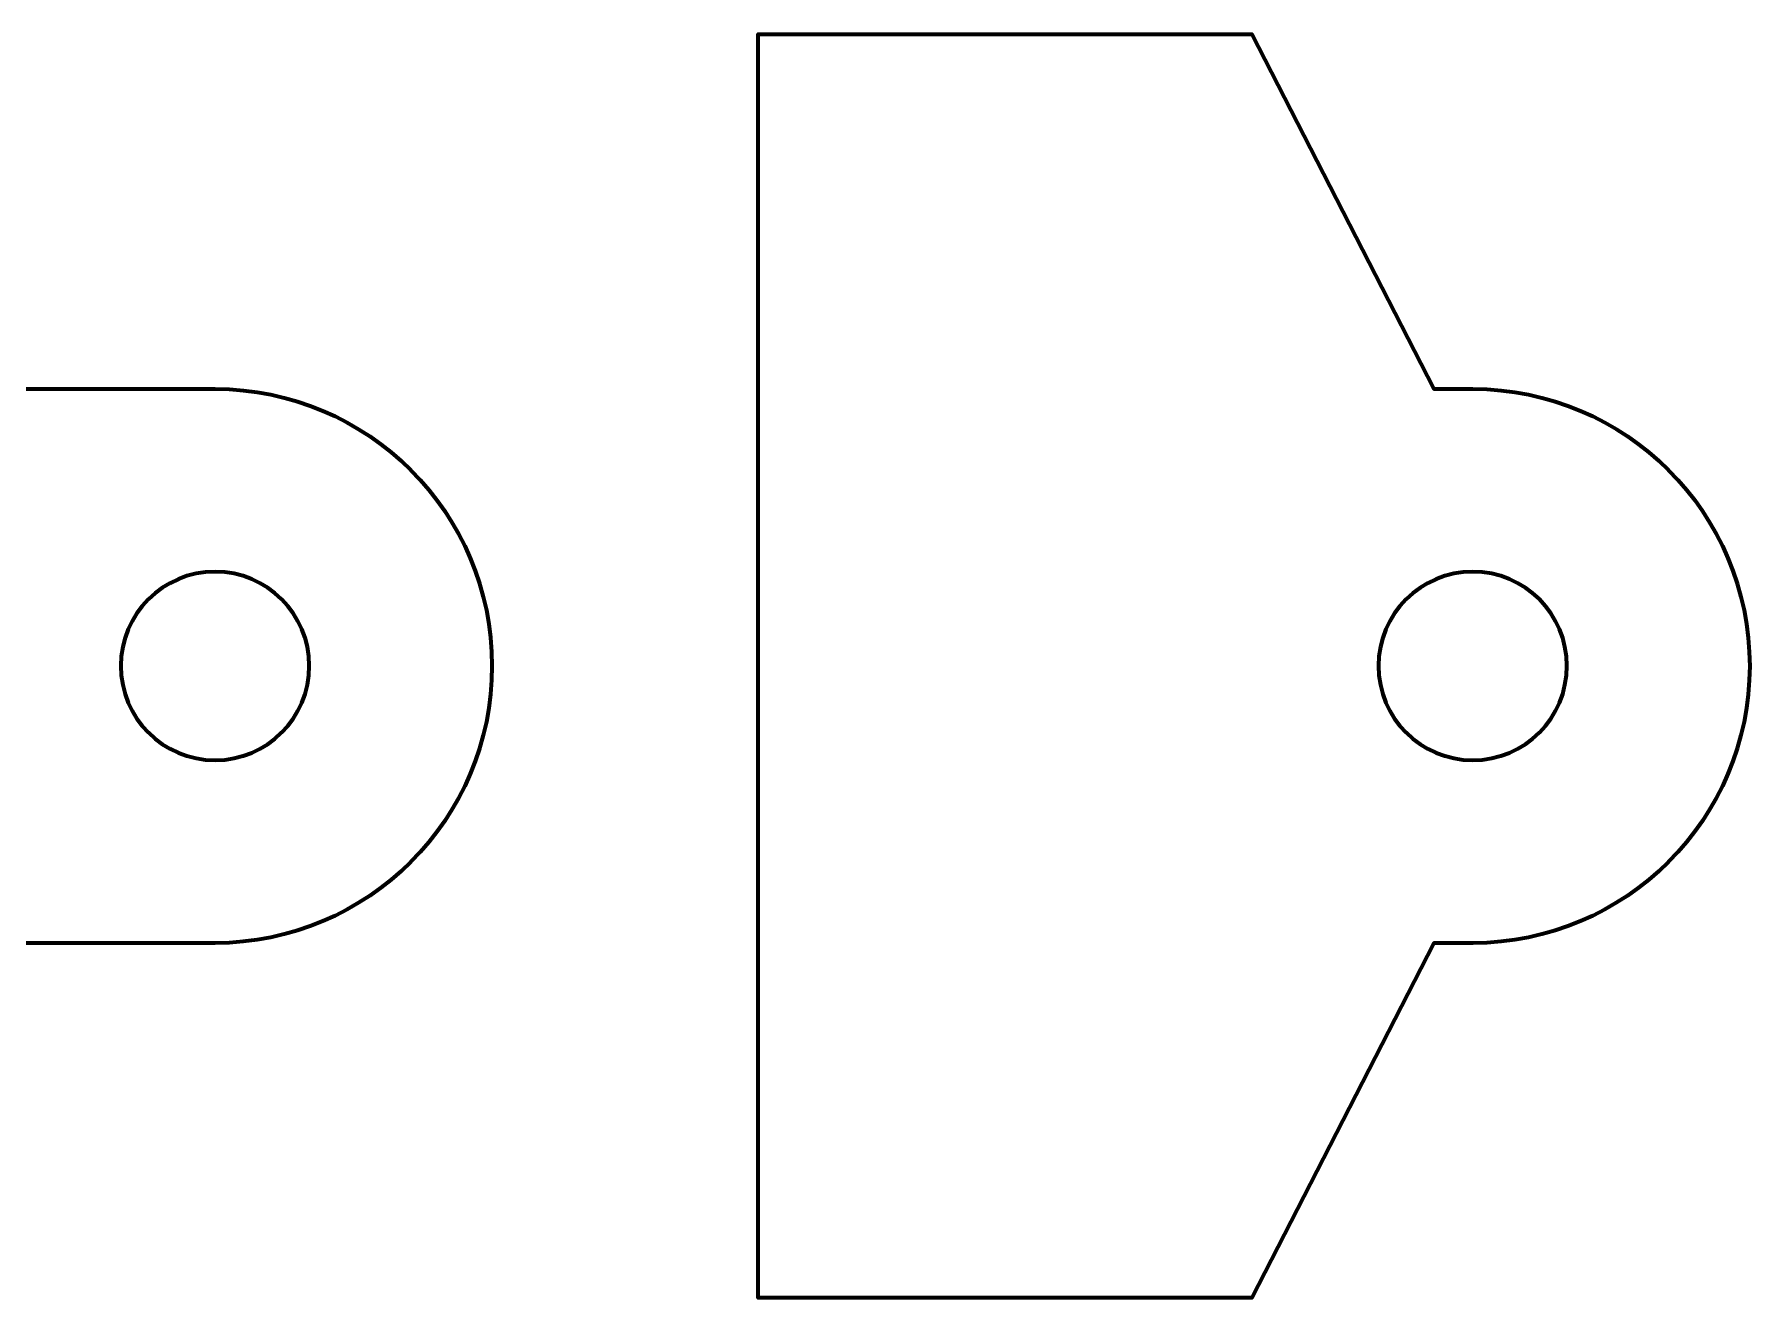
# Model space of a CAD drawing. Header units: inches. Extents: x 247 to 2765, y -1897 to -1110.
# Drawn here: x 1843.95 to 1871.26, y -1656.24 to -1636.13 of the extents above; entities that cross this region are included whole.
import ezdxf

# ---------------------------------------------------------------- set-up
doc = ezdxf.new("R2010")
doc.units = ezdxf.units.IN
doc.header["$MEASUREMENT"] = 0
doc.layers.add('Layer 1', color=7, linetype='Continuous')

msp = doc.modelspace()

# ---------------------------------------------------------------- linework, layer by layer
at = {"layer": 'Layer 1', "color": 18, "lineweight": 70, "true_color": 0x010101}
for points, knots in [([(1846.831, -1641.778), (1846.831, -1641.778), (1843.294, -1641.778), (1843.294, -1641.778), (1843.294, -1641.778), (1843.317, -1636.133), (1843.317, -1636.133), (1843.317, -1636.133), (1835.454, -1636.133), (1835.454, -1636.133), (1835.454, -1636.133), (1835.454, -1638.044), (1835.454, -1638.044), (1835.454, -1638.044), (1835.454, -1641.777), (1835.454, -1641.777), (1835.454, -1641.777), (1770.145, -1641.777), (1770.145, -1641.777), (1770.145, -1641.777), (1770.145, -1650.597), (1770.145, -1650.597), (1770.145, -1650.597), (1835.454, -1650.597), (1835.454, -1650.597), (1835.454, -1650.597), (1835.454, -1656.242), (1835.454, -1656.242), (1835.454, -1656.242), (1843.316, -1656.242), (1843.316, -1656.242), (1843.316, -1656.242), (1843.294, -1650.597), (1843.294, -1650.597), (1843.294, -1650.597), (1846.83, -1650.597), (1846.83, -1650.597), (1849.265, -1650.597), (1851.24, -1648.622), (1851.24, -1646.187), (1851.24, -1643.753), (1849.266, -1641.778), (1846.831, -1641.778)], [0, 0, 0, 0, 1, 1, 1, 2, 2, 2, 3, 3, 3, 4, 4, 4, 5, 5, 5, 6, 6, 6, 7, 7, 7, 8, 8, 8, 9, 9, 9, 10, 10, 10, 11, 11, 11, 12, 12, 12, 13, 13, 13, 14, 14, 14, 14]), ([(1866.853, -1641.778), (1866.853, -1641.778), (1866.235, -1641.778), (1866.235, -1641.778), (1866.235, -1641.778), (1863.339, -1636.133), (1863.339, -1636.133), (1863.339, -1636.133), (1855.476, -1636.133), (1855.476, -1636.133), (1855.476, -1636.133), (1855.476, -1656.242), (1855.476, -1656.242), (1855.476, -1656.242), (1863.339, -1656.242), (1863.339, -1656.242), (1863.339, -1656.242), (1866.235, -1650.597), (1866.235, -1650.597), (1866.235, -1650.597), (1866.853, -1650.597), (1866.853, -1650.597), (1869.289, -1650.597), (1871.263, -1648.622), (1871.263, -1646.188), (1871.263, -1643.753), (1869.29, -1641.778), (1866.853, -1641.778)], [0, 0, 0, 0, 1, 1, 1, 2, 2, 2, 3, 3, 3, 4, 4, 4, 5, 5, 5, 6, 6, 6, 7, 7, 7, 8, 8, 8, 9, 9, 9, 9]), ([(1846.831, -1647.687), (1846.001, -1647.687), (1845.331, -1647.017), (1845.331, -1646.187), (1845.331, -1645.358), (1846.001, -1644.687), (1846.831, -1644.687), (1847.659, -1644.687), (1848.331, -1645.358), (1848.331, -1646.187), (1848.331, -1647.017), (1847.659, -1647.687), (1846.831, -1647.687)], [0, 0, 0, 0, 1, 1, 1, 2, 2, 2, 3, 3, 3, 4, 4, 4, 4]), ([(1866.853, -1647.687), (1866.025, -1647.687), (1865.353, -1647.017), (1865.353, -1646.187), (1865.353, -1645.358), (1866.025, -1644.687), (1866.853, -1644.687), (1867.683, -1644.687), (1868.353, -1645.358), (1868.353, -1646.187), (1868.353, -1647.017), (1867.683, -1647.687), (1866.853, -1647.687)], [0, 0, 0, 0, 1, 1, 1, 2, 2, 2, 3, 3, 3, 4, 4, 4, 4])]:
    msp.add_open_spline(points, degree=3, knots=knots, dxfattribs=at)

doc.saveas('drawing.dxf')
